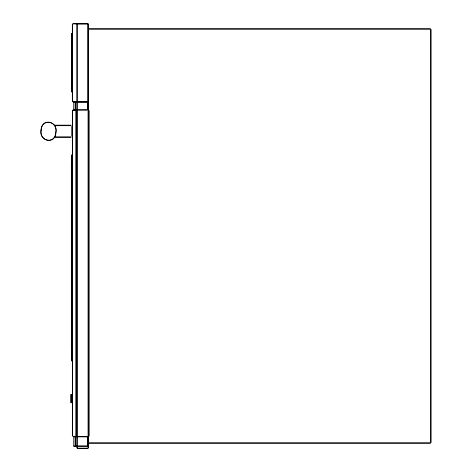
<?xml version="1.0" encoding="UTF-8"?>
<svg xmlns="http://www.w3.org/2000/svg" width="472" height="472" viewBox="0 0 472 472"><rect width="100%" height="100%" fill="white"/><g stroke="black" fill="none" stroke-linecap="round" stroke-linejoin="round"><path stroke-width="0.71" d="M71.414 396.698L71.414 395.683M89.007 436.169L89.007 110.536M72.34 110.43L72.635 110.135M72.889 23.688L87.904 23.659M77.361 23.818L87.904 23.818M72.889 23.93L87.686 23.93M88.352 28.827L430.381 28.827M88.352 29.093L430.381 29.093M72.889 101.639L87.686 101.639M72.889 101.881L77.821 101.881M73.874 101.993L75.426 101.993M73.874 102.058L87.32 102.005M75.455 102.117L87.32 102.117M73.874 109.935L87.32 109.876M73.874 110L87.32 109.988M73.036 110.135L75.526 110.135M75.939 110.094L77.337 110.094M75.939 110.283L77.337 110.283M73.036 110.43L75.526 110.43M54.345 125.163L71.06 125.163M54.345 125.7L71.06 125.7M54.345 136.833L71.06 136.833M54.345 137.37L71.06 137.37M73.036 436.276L75.526 436.276M75.939 436.423L77.337 436.423M73.036 436.576L75.526 436.576M75.939 436.612L77.337 436.612M73.874 436.706L87.32 436.718M73.874 436.771L87.32 436.83M88.352 442.907L430.381 442.907M88.352 443.173L430.381 443.173M75.455 446.058L87.32 446.058M73.874 446.117L87.32 446.164M73.874 446.182L75.426 446.182M77.361 448.182L87.904 448.182M77.361 448.341L87.904 448.341M431.019 29.459L431.019 442.541M430.747 29.459L430.747 442.541M88.819 110.536L88.819 436.169M88.288 24.037L88.288 447.963M88.258 24.261L88.258 101.309M88.128 24.037L88.128 447.963M88.016 24.261L88.016 101.309M87.574 102.259L87.574 109.734M87.574 436.972L87.574 445.91M87.468 102.259L87.468 109.734M87.468 436.972L87.468 445.91M77.142 24.037L77.142 447.963M76.977 24.037L76.977 447.963M76.228 110.831L76.228 435.874M75.933 110.831L75.933 435.874M75.308 102.259L75.308 109.734M75.308 436.972L75.308 445.91M75.201 102.259L75.201 109.734M75.201 436.972L75.201 445.91M73.721 102.147L73.721 109.846M73.785 436.86L73.721 446.028M72.635 110.831L72.635 435.874M72.564 24.261L72.564 101.309M72.34 110.831L72.34 435.874M72.322 24.261L72.322 101.309M72.328 126.431L72.328 136.101M72.263 155.105L72.263 360.838M72.198 33.618L72.198 91.951M72.086 33.394L72.086 92.17M72.139 155.105L72.139 360.838M71.974 33.618L71.974 91.951M71.974 154.94L71.974 361.003M71.897 33.618L71.897 91.951M71.803 33.837L71.803 52.551M71.803 53.43L71.803 72.139M71.803 73.018L71.803 91.733M71.791 126.431L71.791 136.101M71.809 155.105L71.809 360.838M71.703 41.778L71.703 42.952M71.703 43.306L71.703 44.84M71.72 48.179L71.72 49.412M71.72 56.38L71.72 60.015M71.703 61.384L71.703 64.062M71.72 66.93L71.72 69.832M71.72 76.305L71.72 77.538M71.72 80.299L71.703 83.656M71.691 155.105L71.691 360.838M71.626 155.618L71.626 360.325M71.537 155.435L71.537 360.508M71.443 155.618L71.378 360.325M71.414 394.48L71.414 395.914M71.414 396.539L71.414 402.71M71.331 164.988L71.331 348.029M71.136 394.321L71.136 402.876M70.853 394.48L70.853 402.71M41.017 130.03C38.828 141.506 55.254 144.998 55.985 132.502C58.18 121.027 41.748 117.534 41.017 130.03M41.206 130.048C39.046 141.281 55.088 144.733 55.796 132.479C57.956 121.251 41.919 117.793 41.206 130.048"/></g></svg>
